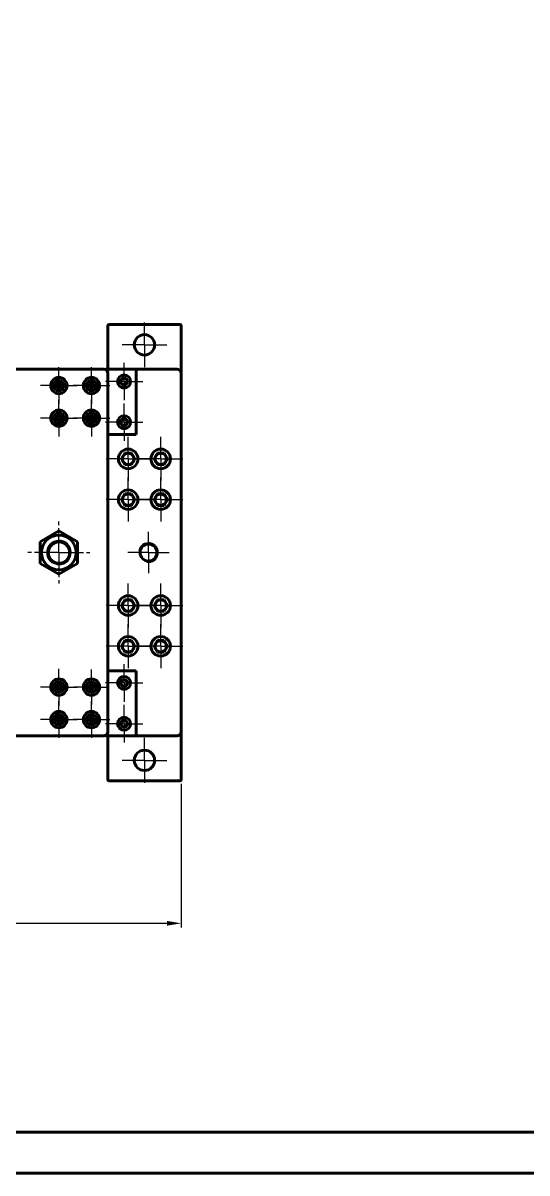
# Model space of a CAD drawing. Header units: millimetres. Extents: x 32504 to 36677, y 41990 to 42879.
# Drawn here: x 32873.7 to 32997.4, y 42014.4 to 42296.7 of the extents above; entities that cross this region are included whole.
import ezdxf

# ---------------------------------------------------------------- set-up
doc = ezdxf.new("R2010")
doc.units = ezdxf.units.MM
doc.linetypes.add('AM_ISO08W050', pattern=[18, 12, -1.5, 3, -1.5])
doc.linetypes.add('AM_ISO08W050x2', pattern=[9, 6, -0.75, 1.5, -0.75])
for name, color, linetype, lineweight in [('AM_0N', 7, 'Continuous', 50), ('AM_4N', 3, 'Continuous', 25), ('AM_9N', 253, 'Continuous', 0), ('Duong_tam', 4, 'AM_ISO08W050', 25), ('Net_dam', 7, 'Continuous', 50), ('Net_manh', 3, 'Continuous', 25)]:
    doc.layers.add(name, color=color, linetype=linetype, lineweight=lineweight)
doc.styles.add('TCVN', font='tcvn7284-2003i.ttf')
doc.dimstyles.new('TCVN$0', dxfattribs={"dimtxt": 3.5, "dimasz": 3.5, "dimexe": 1, "dimexo": 1, "dimgap": 1.3, "dimtad": 1, "dimdsep": 46, "dimtxsty": 'TCVN', "dimcen": 0, "dimclrd": 3, "dimclre": 3, "dimclrt": 2, "dimadec": 0, "dimazin": 2, "dimtp": 0.1, "dimtm": 0.1, "dimtfac": 0.71, "dimtmove": 0, "dimatfit": 3, "dimfxl": 1, "dimtfill": 1, "dimlwd": 25, "dimlwe": 25, "dimarcsym": 1})

# ---------------------------------------------------------------- blocks, each defined once
blk = doc.blocks.new('*D39')
at = {"layer": 'Defpoints', "color": 0, "transparency": 16777216}
for p in [(32703.08, 42130.01), (32912.55, 42110.87), (32912.55, 42075.67)]:
    blk.add_point(p, dxfattribs=at)
at = {"layer": 'Net_dam', "color": 3, "linetype": 'ByBlock', "lineweight": 25, "transparency": 16777216}
for p, q in [((32703.08, 42129.01), (32703.08, 42074.67)), ((32912.55, 42109.87), (32912.55, 42074.67)), ((32706.58, 42075.67), (32909.05, 42075.67))]:
    blk.add_line(p, q, dxfattribs=at)
at = {"layer": 'Net_dam', "color": 3, "transparency": 16777216}
for points in [[(32706.58, 42076.25), (32706.58, 42075.08), (32703.08, 42075.67)], [(32909.05, 42076.25), (32909.05, 42075.08), (32912.55, 42075.67)]]:
    blk.add_solid(points, dxfattribs=at)
at = {"layer": 'Net_dam', "color": 2, "transparency": 16777216, "insert": (32807.82, 42078.72), "char_height": 3.5, "attachment_point": 5, "style": 'TCVN', "bg_fill": 3, "box_fill_scale": 1.1, "bg_fill_color": 256, "bg_fill_true_color": 13158600, "bg_fill_transparency": 0}
blk.add_mtext('1045', dxfattribs=at)

msp = doc.modelspace()

# ---------------------------------------------------------------- linework, layer by layer
at = {"layer": 'AM_0N'}
for p, q in [((32882.5527, 42171.9776), (32877.9527, 42169.3218)), ((32877.9527, 42169.3218), (32877.9527, 42164.0102)), ((32887.1527, 42169.3218), (32882.5527, 42171.9776)), ((32887.1527, 42164.0102), (32887.1527, 42169.3218)), ((32877.9527, 42164.0102), (32882.5527, 42161.3544)), ((32882.5527, 42161.3544), (32887.1527, 42164.0102))]:
    msp.add_line(p, q, dxfattribs=at)
for radius in [4.27, 2.6211]:
    msp.add_circle((32882.5527, 42166.666), radius, dxfattribs=at)
at = {"layer": 'AM_4N'}
for radius in [3, 2.5706]:
    msp.add_arc((32882.5527, 42166.666), radius, 260, 170, dxfattribs=at)
at = {"layer": 'AM_9N'}
msp.add_circle((32882.5527, 42166.666), 3, dxfattribs=at)
at = {"layer": 'Duong_tam', "linetype": 'AM_ISO08W050x2'}
for p, q in [((32903.5527, 42217.666), (32903.5527, 42223.166)), ((32903.5527, 42217.666), (32898.0527, 42217.666)), ((32903.5527, 42217.666), (32909.0527, 42217.666)), ((32903.5527, 42217.666), (32903.5527, 42212.166)), ((32882.5527, 42207.666), (32882.5527, 42212.166)), ((32890.5527, 42207.666), (32890.5527, 42212.166)), ((32898.5527, 42208.666), (32898.5527, 42213.266)), ((32882.5527, 42207.666), (32878.0527, 42207.666)), ((32882.5527, 42207.666), (32887.0527, 42207.666)), ((32882.5527, 42207.666), (32882.5527, 42203.166)), ((32890.5527, 42207.666), (32886.0527, 42207.666)), ((32890.5527, 42207.666), (32895.0527, 42207.666)), ((32890.5527, 42207.666), (32890.5527, 42203.166)), ((32898.5527, 42208.666), (32893.9527, 42208.666)), ((32898.5527, 42208.666), (32903.1527, 42208.666)), ((32898.5527, 42208.666), (32898.5527, 42204.066)), ((32882.5527, 42199.666), (32882.5527, 42204.166)), ((32890.5527, 42199.666), (32890.5527, 42204.166)), ((32898.5527, 42198.666), (32898.5527, 42203.266)), ((32882.5527, 42199.666), (32878.0527, 42199.666)), ((32882.5527, 42199.666), (32887.0527, 42199.666)), ((32882.5527, 42199.666), (32882.5527, 42195.166)), ((32890.5527, 42199.666), (32886.0527, 42199.666)), ((32890.5527, 42199.666), (32895.0527, 42199.666)), ((32890.5527, 42199.666), (32890.5527, 42195.166)), ((32898.5527, 42198.666), (32893.9527, 42198.666)), ((32898.5527, 42198.666), (32903.1527, 42198.666)), ((32898.5527, 42198.666), (32898.5527, 42194.066)), ((32899.5527, 42189.666), (32899.5527, 42195.066)), ((32907.5527, 42189.666), (32907.5527, 42195.066)), ((32899.5527, 42189.666), (32894.1527, 42189.666)), ((32899.5527, 42189.666), (32904.9527, 42189.666)), ((32899.5527, 42189.666), (32899.5527, 42184.266)), ((32907.5527, 42189.666), (32902.1527, 42189.666)), ((32907.5527, 42189.666), (32912.9527, 42189.666)), ((32907.5527, 42189.666), (32907.5527, 42184.266)), ((32899.5527, 42179.666), (32899.5527, 42185.066)), ((32907.5527, 42179.666), (32907.5527, 42185.066)), ((32899.5527, 42179.666), (32894.1527, 42179.666)), ((32899.5527, 42179.666), (32904.9527, 42179.666)), ((32899.5527, 42179.666), (32899.5527, 42174.266)), ((32907.5527, 42179.666), (32902.1527, 42179.666)), ((32907.5527, 42179.666), (32912.9527, 42179.666)), ((32907.5527, 42179.666), (32907.5527, 42174.266)), ((32882.5527, 42166.666), (32882.5527, 42174.266)), ((32904.5527, 42166.666), (32904.5527, 42171.7413)), ((32882.5527, 42166.666), (32874.9527, 42166.666)), ((32882.5527, 42166.666), (32890.1527, 42166.666)), ((32882.5527, 42166.666), (32882.5527, 42159.066)), ((32904.5527, 42166.666), (32899.4775, 42166.666)), ((32904.5527, 42166.666), (32909.6279, 42166.666)), ((32904.5527, 42166.666), (32904.5527, 42161.5908)), ((32899.5527, 42153.666), (32899.5527, 42159.066)), ((32907.5527, 42153.666), (32907.5527, 42159.066)), ((32899.5527, 42153.666), (32894.1527, 42153.666)), ((32899.5527, 42153.666), (32904.9527, 42153.666)), ((32899.5527, 42153.666), (32899.5527, 42148.266)), ((32907.5527, 42153.666), (32902.1527, 42153.666)), ((32907.5527, 42153.666), (32912.9527, 42153.666)), ((32907.5527, 42153.666), (32907.5527, 42148.266)), ((32899.5527, 42143.666), (32899.5527, 42149.066)), ((32907.5527, 42143.666), (32907.5527, 42149.066)), ((32899.5527, 42143.666), (32894.1527, 42143.666)), ((32899.5527, 42143.666), (32904.9527, 42143.666)), ((32899.5527, 42143.666), (32899.5527, 42138.266)), ((32907.5527, 42143.666), (32902.1527, 42143.666)), ((32907.5527, 42143.666), (32912.9527, 42143.666)), ((32907.5527, 42143.666), (32907.5527, 42138.266)), ((32898.5527, 42134.666), (32898.5527, 42139.266)), ((32882.5527, 42133.666), (32882.5527, 42138.166)), ((32890.5527, 42133.666), (32890.5527, 42137.966)), ((32882.5527, 42133.666), (32878.0527, 42133.666)), ((32882.5527, 42133.666), (32887.0527, 42133.666)), ((32890.5527, 42133.666), (32886.2527, 42133.666)), ((32890.5527, 42133.666), (32894.8527, 42133.666)), ((32898.5527, 42134.666), (32893.9527, 42134.666)), ((32898.5527, 42134.666), (32903.1527, 42134.666)), ((32882.5527, 42125.666), (32882.5527, 42130.166)), ((32890.5527, 42125.666), (32890.5527, 42130.166)), ((32898.5527, 42124.666), (32898.5527, 42129.266)), ((32882.5527, 42125.666), (32887.0527, 42125.666)), ((32890.5527, 42125.666), (32895.0527, 42125.666)), ((32898.5527, 42124.666), (32903.1527, 42124.666)), ((32903.5527, 42115.666), (32903.5527, 42121.166)), ((32903.5527, 42115.666), (32909.0527, 42115.666))]:
    msp.add_line(p, q, dxfattribs=at)
at = {"layer": 'Net_dam'}
for p, q in [((32894.5527, 42211.666), (32894.5527, 42222.466)), ((32912.3527, 42222.666), (32894.7527, 42222.666)), ((32912.5527, 42210.666), (32912.5527, 42222.466)), ((32893.5527, 42211.666), (32825.2825, 42211.666)), ((32893.9527, 42211.666), (32901.5527, 42211.666)), ((32901.5527, 42211.666), (32901.5527, 42195.666)), ((32911.5527, 42211.666), (32901.5527, 42211.666)), ((32894.5527, 42122.666), (32894.5527, 42210.666)), ((32897.6261, 42208.666), (32898.0894, 42209.4685)), ((32899.016, 42209.4685), (32898.0894, 42209.4685)), ((32899.4793, 42208.666), (32899.016, 42209.4685)), ((32912.5527, 42168.7126), (32912.5527, 42210.666)), ((32881.8576, 42207.666), (32882.2051, 42208.268)), ((32882.2051, 42207.064), (32881.8576, 42207.666)), ((32882.9003, 42208.268), (32882.2051, 42208.268)), ((32882.2051, 42207.064), (32882.9003, 42207.064)), ((32883.2478, 42207.666), (32882.9003, 42208.268)), ((32883.2478, 42207.666), (32882.9003, 42207.064)), ((32889.8576, 42207.666), (32890.2051, 42208.268)), ((32890.2051, 42207.064), (32889.8576, 42207.666)), ((32890.9003, 42208.268), (32890.2051, 42208.268)), ((32890.2051, 42207.064), (32890.9003, 42207.064)), ((32891.2478, 42207.666), (32890.9003, 42208.268)), ((32891.2478, 42207.666), (32890.9003, 42207.064)), ((32898.0894, 42207.8635), (32897.6261, 42208.666)), ((32898.0894, 42207.8635), (32899.016, 42207.8635)), ((32899.4793, 42208.666), (32899.016, 42207.8635)), ((32881.8576, 42199.666), (32882.2051, 42200.268)), ((32882.2051, 42199.064), (32881.8576, 42199.666)), ((32882.9003, 42200.268), (32882.2051, 42200.268)), ((32882.2051, 42199.064), (32882.9003, 42199.064)), ((32883.2478, 42199.666), (32882.9003, 42200.268)), ((32883.2478, 42199.666), (32882.9003, 42199.064)), ((32889.8576, 42199.666), (32890.2051, 42200.268)), ((32890.2051, 42199.064), (32889.8576, 42199.666)), ((32890.9003, 42200.268), (32890.2051, 42200.268)), ((32890.2051, 42199.064), (32890.9003, 42199.064)), ((32891.2478, 42199.666), (32890.9003, 42200.268)), ((32891.2478, 42199.666), (32890.9003, 42199.064)), ((32897.6261, 42198.666), (32898.0894, 42199.4685)), ((32898.0894, 42197.8635), (32897.6261, 42198.666)), ((32899.016, 42199.4685), (32898.0894, 42199.4685)), ((32898.0894, 42197.8635), (32899.016, 42197.8635)), ((32899.4793, 42198.666), (32899.016, 42199.4685)), ((32899.4793, 42198.666), (32899.016, 42197.8635)), ((32894.5527, 42195.666), (32901.5527, 42195.666)), ((32897.9324, 42189.666), (32898.7426, 42191.0692)), ((32898.7426, 42188.2628), (32897.9324, 42189.666)), ((32900.3628, 42191.0692), (32898.7426, 42191.0692)), ((32901.173, 42189.666), (32900.3628, 42191.0692)), ((32901.173, 42189.666), (32900.3628, 42188.2628)), ((32905.9324, 42189.666), (32906.7426, 42191.0692)), ((32906.7426, 42188.2628), (32905.9324, 42189.666)), ((32908.3628, 42191.0692), (32906.7426, 42191.0692)), ((32909.173, 42189.666), (32908.3628, 42191.0692)), ((32909.173, 42189.666), (32908.3628, 42188.2628)), ((32898.7426, 42188.2628), (32900.3628, 42188.2628)), ((32906.7426, 42188.2628), (32908.3628, 42188.2628)), ((32897.9324, 42179.666), (32898.7426, 42181.0692)), ((32900.3628, 42181.0692), (32898.7426, 42181.0692)), ((32901.173, 42179.666), (32900.3628, 42181.0692)), ((32905.9324, 42179.666), (32906.7426, 42181.0692)), ((32908.3628, 42181.0692), (32906.7426, 42181.0692)), ((32909.173, 42179.666), (32908.3628, 42181.0692)), ((32898.7426, 42178.2628), (32897.9324, 42179.666)), ((32898.7426, 42178.2628), (32900.3628, 42178.2628)), ((32901.173, 42179.666), (32900.3628, 42178.2628)), ((32906.7426, 42178.2628), (32905.9324, 42179.666)), ((32906.7426, 42178.2628), (32908.3628, 42178.2628)), ((32909.173, 42179.666), (32908.3628, 42178.2628)), ((32912.5527, 42122.666), (32912.5527, 42179.666)), ((32897.9324, 42153.666), (32898.7426, 42155.0692)), ((32898.7426, 42152.2628), (32897.9324, 42153.666)), ((32900.3628, 42155.0692), (32898.7426, 42155.0692)), ((32901.173, 42153.666), (32900.3628, 42155.0692)), ((32901.173, 42153.666), (32900.3628, 42152.2628)), ((32905.9324, 42153.666), (32906.7426, 42155.0692)), ((32906.7426, 42152.2628), (32905.9324, 42153.666)), ((32908.3628, 42155.0692), (32906.7426, 42155.0692)), ((32909.173, 42153.666), (32908.3628, 42155.0692)), ((32909.173, 42153.666), (32908.3628, 42152.2628)), ((32898.7426, 42152.2628), (32900.3628, 42152.2628)), ((32906.7426, 42152.2628), (32908.3628, 42152.2628)), ((32897.9324, 42143.666), (32898.7426, 42145.0692)), ((32900.3628, 42145.0692), (32898.7426, 42145.0692)), ((32901.173, 42143.666), (32900.3628, 42145.0692)), ((32905.9324, 42143.666), (32906.7426, 42145.0692)), ((32908.3628, 42145.0692), (32906.7426, 42145.0692)), ((32909.173, 42143.666), (32908.3628, 42145.0692)), ((32898.7426, 42142.2628), (32897.9324, 42143.666)), ((32898.7426, 42142.2628), (32900.3628, 42142.2628)), ((32901.173, 42143.666), (32900.3628, 42142.2628)), ((32906.7426, 42142.2628), (32905.9324, 42143.666)), ((32906.7426, 42142.2628), (32908.3628, 42142.2628)), ((32909.173, 42143.666), (32908.3628, 42142.2628)), ((32894.5527, 42137.666), (32901.5527, 42137.666)), ((32897.6261, 42134.666), (32898.0894, 42135.4685)), ((32899.016, 42135.4685), (32898.0894, 42135.4685)), ((32899.4793, 42134.666), (32899.016, 42135.4685)), ((32901.5527, 42137.666), (32901.5527, 42121.666)), ((32881.8576, 42133.666), (32882.2051, 42134.268)), ((32882.2051, 42133.064), (32881.8576, 42133.666)), ((32882.9003, 42134.268), (32882.2051, 42134.268)), ((32882.2051, 42133.064), (32882.9003, 42133.064)), ((32883.2478, 42133.666), (32882.9003, 42134.268)), ((32883.2478, 42133.666), (32882.9003, 42133.064)), ((32889.8576, 42133.666), (32890.2051, 42134.268)), ((32890.2051, 42133.064), (32889.8576, 42133.666)), ((32890.9003, 42134.268), (32890.2051, 42134.268)), ((32890.2051, 42133.064), (32890.9003, 42133.064)), ((32891.2478, 42133.666), (32890.9003, 42134.268)), ((32891.2478, 42133.666), (32890.9003, 42133.064)), ((32898.0894, 42133.8635), (32897.6261, 42134.666)), ((32898.0894, 42133.8635), (32899.016, 42133.8635)), ((32899.4793, 42134.666), (32899.016, 42133.8635)), ((32881.8576, 42125.666), (32882.2051, 42126.268)), ((32882.2051, 42125.064), (32881.8576, 42125.666)), ((32882.9003, 42126.268), (32882.2051, 42126.268)), ((32882.2051, 42125.064), (32882.9003, 42125.064)), ((32883.2478, 42125.666), (32882.9003, 42126.268)), ((32883.2478, 42125.666), (32882.9003, 42125.064)), ((32889.8576, 42125.666), (32890.2051, 42126.268)), ((32890.2051, 42125.064), (32889.8576, 42125.666)), ((32890.9003, 42126.268), (32890.2051, 42126.268)), ((32890.2051, 42125.064), (32890.9003, 42125.064)), ((32891.2478, 42125.666), (32890.9003, 42126.268)), ((32891.2478, 42125.666), (32890.9003, 42125.064)), ((32897.6261, 42124.666), (32898.0894, 42125.4685)), ((32898.0894, 42123.8635), (32897.6261, 42124.666)), ((32899.016, 42125.4685), (32898.0894, 42125.4685)), ((32899.4793, 42124.666), (32899.016, 42125.4685)), ((32899.4793, 42124.666), (32899.016, 42123.8635)), ((32744.6192, 42121.666), (32893.5527, 42121.666)), ((32893.9527, 42121.666), (32901.5527, 42121.666)), ((32894.5527, 42121.666), (32894.5527, 42110.866)), ((32898.0894, 42123.8635), (32899.016, 42123.8635)), ((32901.5527, 42121.666), (32911.5527, 42121.666)), ((32912.5527, 42122.666), (32912.5527, 42110.866)), ((32894.7527, 42110.666), (32912.3527, 42110.666))]:
    msp.add_line(p, q, dxfattribs=at)
for points in [[(32504.3347, 42014.3719), (32504.3347, 42855.3719), (33693.3347, 42855.3719), (33693.3347, 42014.3719), (32504.3347, 42014.3719)], [(32524.3347, 42024.3719), (32524.3347, 42845.3719), (33683.3347, 42845.3719), (33683.3347, 42024.3719)]]:
    msp.add_lwpolyline(points, close=True, dxfattribs=at)
for centre, radius in [((32903.5527, 42217.666), 2.5), ((32882.5527, 42207.666), 2), ((32882.5527, 42207.666), 1.3), ((32890.5527, 42207.666), 2), ((32890.5527, 42207.666), 1.3), ((32898.5527, 42208.666), 1.6), ((32882.5527, 42199.666), 2), ((32882.5527, 42199.666), 1.3), ((32890.5527, 42199.666), 2), ((32890.5527, 42199.666), 1.3), ((32898.5527, 42198.666), 1.6), ((32899.5527, 42189.666), 2.4), ((32907.5527, 42189.666), 2.4), ((32899.5527, 42179.666), 2.4), ((32907.5527, 42179.666), 2.4), ((32904.5527, 42166.666), 2.0752), ((32899.5527, 42153.666), 2.4), ((32907.5527, 42153.666), 2.4), ((32899.5527, 42143.666), 2.4), ((32907.5527, 42143.666), 2.4), ((32882.5527, 42133.666), 2), ((32890.5527, 42133.666), 2), ((32898.5527, 42134.666), 1.6), ((32882.5527, 42133.666), 1.3), ((32890.5527, 42133.666), 1.3), ((32882.5527, 42125.666), 1.3), ((32890.5527, 42125.666), 1.3), ((32898.5527, 42124.666), 1.6), ((32903.5527, 42115.666), 2.5)]:
    msp.add_circle(centre, radius, dxfattribs=at)
for centre, radius, start, end in [((32894.7527, 42222.466), 0.2, 90, 180), ((32912.3527, 42222.466), 0.2, 0, 90), ((32893.5527, 42210.666), 1, 0, 90), ((32893.9527, 42211.066), 0.6, 0, 90), ((32911.5527, 42210.666), 1, 0, 90), ((32898.5527, 42208.666), 0.8025, 150, 210), ((32898.5527, 42208.666), 0.8025, 90, 150), ((32898.5527, 42208.666), 0.8025, 30, 90), ((32898.5527, 42208.666), 0.8025, 330, 30), ((32882.5527, 42207.666), 0.602, 150, 210), ((32882.5527, 42207.666), 0.602, 90, 150), ((32882.5527, 42207.666), 0.602, 210, 270), ((32882.5527, 42207.666), 0.602, 30, 90), ((32882.5527, 42207.666), 0.602, 270, 330), ((32882.5527, 42207.666), 0.602, 330, 30), ((32890.5527, 42207.666), 0.602, 150, 210), ((32890.5527, 42207.666), 0.602, 90, 150), ((32890.5527, 42207.666), 0.602, 210, 270), ((32890.5527, 42207.666), 0.602, 30, 90), ((32890.5527, 42207.666), 0.602, 270, 330), ((32890.5527, 42207.666), 0.602, 330, 30), ((32898.5527, 42208.666), 0.8025, 210, 270), ((32898.5527, 42208.666), 0.8025, 270, 330), ((32882.5527, 42199.666), 0.602, 150, 210), ((32882.5527, 42199.666), 0.602, 90, 150), ((32882.5527, 42199.666), 0.602, 210, 270), ((32882.5527, 42199.666), 0.602, 30, 90), ((32882.5527, 42199.666), 0.602, 270, 330), ((32882.5527, 42199.666), 0.602, 330, 30), ((32890.5527, 42199.666), 0.602, 150, 210), ((32890.5527, 42199.666), 0.602, 90, 150), ((32890.5527, 42199.666), 0.602, 210, 270), ((32890.5527, 42199.666), 0.602, 30, 90), ((32890.5527, 42199.666), 0.602, 270, 330), ((32890.5527, 42199.666), 0.602, 330, 30), ((32898.5527, 42198.666), 0.8025, 150, 210), ((32898.5527, 42198.666), 0.8025, 90, 150), ((32898.5527, 42198.666), 0.8025, 210, 270), ((32898.5527, 42198.666), 0.8025, 30, 90), ((32898.5527, 42198.666), 0.8025, 270, 330), ((32898.5527, 42198.666), 0.8025, 330, 30), ((32899.5527, 42189.666), 1.4032, 150, 210), ((32899.5527, 42189.666), 1.4032, 90, 150), ((32899.5527, 42189.666), 1.4032, 30, 90), ((32899.5527, 42189.666), 1.4032, 330, 30), ((32907.5527, 42189.666), 1.4032, 150, 210), ((32907.5527, 42189.666), 1.4032, 90, 150), ((32907.5527, 42189.666), 1.4032, 30, 90), ((32907.5527, 42189.666), 1.4032, 330, 30), ((32899.5527, 42189.666), 1.4032, 210, 270), ((32899.5527, 42189.666), 1.4032, 270, 330), ((32907.5527, 42189.666), 1.4032, 210, 270), ((32907.5527, 42189.666), 1.4032, 270, 330), ((32899.5527, 42179.666), 1.4032, 90, 150), ((32899.5527, 42179.666), 1.4032, 30, 90), ((32907.5527, 42179.666), 1.4032, 90, 150), ((32907.5527, 42179.666), 1.4032, 30, 90), ((32899.5527, 42179.666), 1.4032, 150, 210), ((32899.5527, 42179.666), 1.4032, 210, 270), ((32899.5527, 42179.666), 1.4032, 270, 330), ((32899.5527, 42179.666), 1.4032, 330, 30), ((32907.5527, 42179.666), 1.4032, 150, 210), ((32907.5527, 42179.666), 1.4032, 210, 270), ((32907.5527, 42179.666), 1.4032, 270, 330), ((32907.5527, 42179.666), 1.4032, 330, 30), ((32899.5527, 42153.666), 1.4032, 150, 210), ((32899.5527, 42153.666), 1.4032, 90, 150), ((32899.5527, 42153.666), 1.4032, 210, 270), ((32899.5527, 42153.666), 1.4032, 30, 90), ((32899.5527, 42153.666), 1.4032, 270, 330), ((32899.5527, 42153.666), 1.4032, 330, 30), ((32907.5527, 42153.666), 1.4032, 150, 210), ((32907.5527, 42153.666), 1.4032, 90, 150), ((32907.5527, 42153.666), 1.4032, 210, 270), ((32907.5527, 42153.666), 1.4032, 30, 90), ((32907.5527, 42153.666), 1.4032, 270, 330), ((32907.5527, 42153.666), 1.4032, 330, 30), ((32899.5527, 42143.666), 1.4032, 150, 210), ((32899.5527, 42143.666), 1.4032, 90, 150), ((32899.5527, 42143.666), 1.4032, 30, 90), ((32899.5527, 42143.666), 1.4032, 330, 30), ((32907.5527, 42143.666), 1.4032, 150, 210), ((32907.5527, 42143.666), 1.4032, 90, 150), ((32907.5527, 42143.666), 1.4032, 30, 90), ((32907.5527, 42143.666), 1.4032, 330, 30), ((32899.5527, 42143.666), 1.4032, 210, 270), ((32899.5527, 42143.666), 1.4032, 270, 330), ((32907.5527, 42143.666), 1.4032, 210, 270), ((32907.5527, 42143.666), 1.4032, 270, 330), ((32898.5527, 42134.666), 0.8025, 90, 150), ((32898.5527, 42134.666), 0.8025, 30, 90), ((32882.5527, 42133.666), 0.602, 150, 210), ((32882.5527, 42133.666), 0.602, 90, 150), ((32882.5527, 42133.666), 0.602, 210, 270), ((32882.5527, 42133.666), 0.602, 30, 90), ((32882.5527, 42133.666), 0.602, 270, 330), ((32882.5527, 42133.666), 0.602, 330, 30), ((32890.5527, 42133.666), 0.602, 150, 210), ((32890.5527, 42133.666), 0.602, 90, 150), ((32890.5527, 42133.666), 0.602, 210, 270), ((32890.5527, 42133.666), 0.602, 30, 90), ((32890.5527, 42133.666), 0.602, 270, 330), ((32890.5527, 42133.666), 0.602, 330, 30), ((32898.5527, 42134.666), 0.8025, 150, 210), ((32898.5527, 42134.666), 0.8025, 210, 270), ((32898.5527, 42134.666), 0.8025, 270, 330), ((32898.5527, 42134.666), 0.8025, 330, 30), ((32882.5527, 42125.666), 0.602, 150, 210), ((32882.5527, 42125.666), 0.602, 90, 150), ((32882.5527, 42125.666), 0.602, 210, 270), ((32882.5527, 42125.666), 0.602, 30, 90), ((32882.5527, 42125.666), 0.602, 270, 330), ((32882.5527, 42125.666), 0.602, 330, 30), ((32890.5527, 42125.666), 0.602, 150, 210), ((32890.5527, 42125.666), 0.602, 90, 150), ((32890.5527, 42125.666), 0.602, 210, 270), ((32890.5527, 42125.666), 0.602, 30, 90), ((32890.5527, 42125.666), 0.602, 270, 330), ((32890.5527, 42125.666), 0.602, 330, 30), ((32898.5527, 42124.666), 0.8025, 150, 210), ((32898.5527, 42124.666), 0.8025, 90, 150), ((32898.5527, 42124.666), 0.8025, 210, 270), ((32898.5527, 42124.666), 0.8025, 30, 90), ((32898.5527, 42124.666), 0.8025, 270, 330), ((32898.5527, 42124.666), 0.8025, 330, 30), ((32893.5527, 42122.666), 1, 270, 0), ((32893.9527, 42122.266), 0.6, 270, 0), ((32911.5527, 42122.666), 1, 270, 0), ((32894.7527, 42110.866), 0.2, 180, 270), ((32912.3527, 42110.866), 0.2, 270, 0)]:
    msp.add_arc(centre, radius, start, end, dxfattribs=at)
at = {"layer": 'Net_manh'}
msp.add_arc((32904.5527, 42166.666), 2.4, 260, 170, dxfattribs=at)

# ---------------------------------------------------------------- next in the draw order: dimensions: what is measured, and where the dimension line sits
at = {"layer": 'Net_dam'}
dim = msp.add_linear_dim(base=(32912.5527, 42075.666), p1=(32703.0834, 42130.0125), p2=(32912.5527, 42110.866), text='1045', dimstyle='TCVN$0', override={"dimlfac": 5}, dxfattribs=at)
dim.commit()
dim.dimension.update_dxf_attribs({"geometry": '*D39', "text_midpoint": (32807.818, 42078.716)})

# ---------------------------------------------------------------- next in the draw order: linework, layer by layer
at = {"layer": 'Duong_tam', "linetype": 'AM_ISO08W050x2'}
for p, q in [((32882.5527, 42133.666), (32882.5527, 42129.166)), ((32890.5527, 42133.666), (32890.5527, 42129.366)), ((32898.5527, 42134.666), (32898.5527, 42130.066)), ((32882.5527, 42125.666), (32878.0527, 42125.666)), ((32882.5527, 42125.666), (32882.5527, 42121.166)), ((32890.5527, 42125.666), (32886.0527, 42125.666)), ((32890.5527, 42125.666), (32890.5527, 42121.166)), ((32898.5527, 42124.666), (32893.9527, 42124.666)), ((32898.5527, 42124.666), (32898.5527, 42120.066)), ((32903.5527, 42115.666), (32898.0527, 42115.666)), ((32903.5527, 42115.666), (32903.5527, 42110.166))]:
    msp.add_line(p, q, dxfattribs=at)
at = {"layer": 'Net_dam'}
for centre in [(32882.5527, 42125.666), (32890.5527, 42125.666)]:
    msp.add_circle(centre, 2, dxfattribs=at)

doc.saveas('drawing.dxf')
